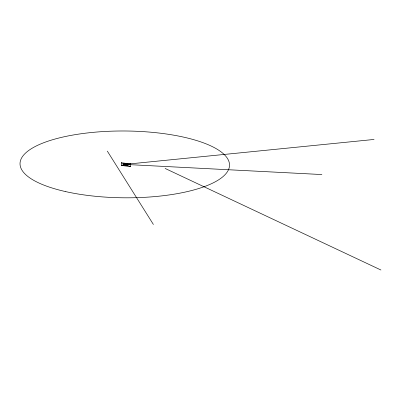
<?xml version="1.0" encoding="UTF-8"?>
<svg xmlns="http://www.w3.org/2000/svg" width="401" height="401" viewBox="0 0 401 401"><rect width="100%" height="100%" fill="white"/><g stroke="black" fill="none" stroke-linecap="round" stroke-linejoin="round"><path stroke-width="0.6" d="M130.721 163.653L130.701 166.631L121.287 165.443L121.308 162.465M127.413 163.778L127.398 165.568L123.478 165.072L123.488 163.282M123.478 165.072L126.014 163.357M121.287 165.443L124.771 164.4L125.653 163.793M124.004 163.438L124.771 164.4L127.408 164.079L123.488 163.583L124.771 164.4L130.716 163.949L121.308 162.761L124.771 164.4L125.859 163.829M124.265 163.478L124.771 164.4L374.088 139.453M127.398 165.568L124.771 164.4L321.923 174.555M124.771 164.4L130.701 166.631M165.102 168.44L380.95 270.018M107.313 151.097L153.398 224.48M65.213 191.508A104.741 33.408 0.4 0 0 229.166 167.763A104.741 33.408 0.4 0 0 79.939 133.924A104.741 33.408 0.4 0 0 65.213 191.508"/></g></svg>
